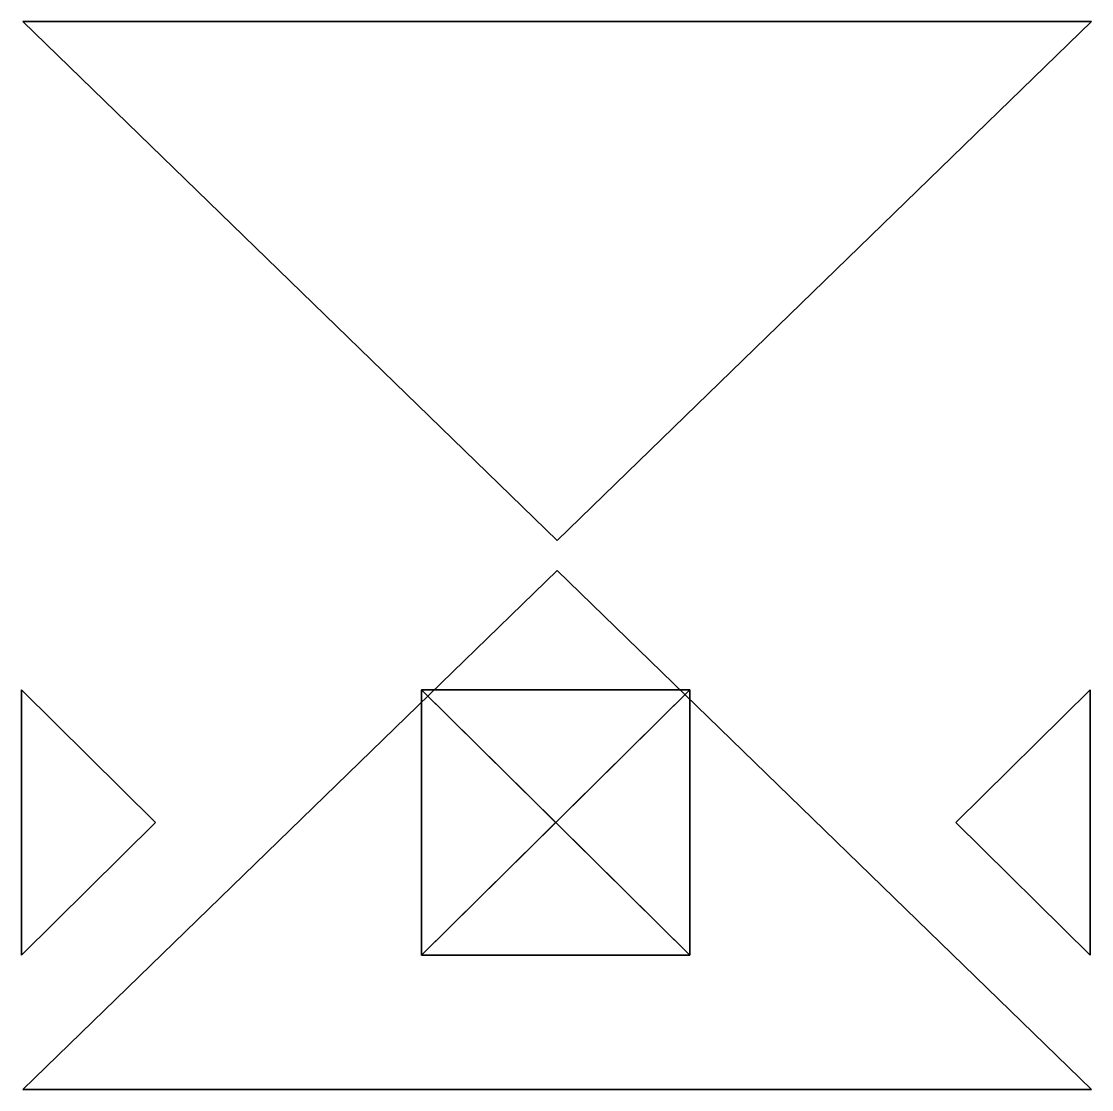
# Model space of a CAD drawing. Header units: metres. Extents: x -0.251 to 0.25, y -0.25 to 0.25.
import ezdxf

# ---------------------------------------------------------------- set-up
doc = ezdxf.new("R2010")
doc.units = ezdxf.units.M

msp = doc.modelspace()

# ---------------------------------------------------------------- linework, layer by layer
at = {"layer": 'switches'}
for points in [[(0.25, 0.25, -0.25), (0, 0.006964), (-0.25, 0.25, -0.25)], [(-0.25, 0.25, 0.25), (0, 0.006964), (0.25, 0.25, 0.25)], [(-0.25, 0.25, -0.25), (0, 0.006964), (-0.25, 0.25, 0.25)], [(-0.25, 0.25, -0.25), (-0.25, 0.25, 0.25), (0.25, 0.25, 0.25)], [(0.25, 0.25, 0.25), (0.25, 0.25, -0.25), (-0.25, 0.25, -0.25)], [(0.25, 0.25, 0.25), (0, 0.006964), (0.25, 0.25, -0.25)], [(-0.25, -0.25, -0.25), (0, -0.006964), (0.25, -0.25, -0.25)], [(-0.25, -0.25, 0.25), (0, -0.006964), (-0.25, -0.25, -0.25)], [(0.25, -0.25, 0.25), (0, -0.006964), (-0.25, -0.25, 0.25)], [(0.25, -0.25, -0.25), (0, -0.006964), (0.25, -0.25, 0.25)], [(-0.250694, -0.187116, 0.062763), (-0.187931, -0.125), (-0.250694, -0.062884, 0.062763)], [(-0.250694, -0.062884, -0.062763), (-0.187931, -0.125), (-0.250694, -0.187116, -0.062763)], [(-0.250694, -0.062884, 0.062763), (-0.187931, -0.125), (-0.250694, -0.062884, -0.062763)], [(-0.250694, -0.062884, 0.062763), (-0.250694, -0.062884, -0.062763), (-0.250694, -0.187116, -0.062763)], [(-0.250694, -0.187116, -0.062763), (-0.250694, -0.187116, 0.062763), (-0.250694, -0.062884, 0.062763)], [(-0.063458, -0.062884, 0.25), (-0.000694, -0.125, 0.187237), (-0.063458, -0.187116, 0.25)], [(0.062069, -0.062884, 0.25), (-0.000694, -0.125, 0.187237), (-0.063458, -0.062884, 0.25)], [(0.062069, -0.062884, 0.25), (-0.063458, -0.062884, 0.25), (-0.063458, -0.187116, 0.25)], [(-0.063458, -0.187116, 0.25), (0.062069, -0.187116, 0.25), (0.062069, -0.062884, 0.25)], [(-0.063458, -0.187116, -0.25), (-0.000694, -0.125, -0.187237), (-0.063458, -0.062884, -0.25)], [(-0.063458, -0.062884, -0.25), (-0.000694, -0.125, -0.187237), (0.062069, -0.062884, -0.25)], [(-0.063458, -0.062884, -0.25), (0.062069, -0.062884, -0.25), (0.062069, -0.187116, -0.25)], [(0.062069, -0.187116, -0.25), (-0.063458, -0.187116, -0.25), (-0.063458, -0.062884, -0.25)], [(0.062069, -0.187116, 0.25), (-0.000694, -0.125, 0.187237), (0.062069, -0.062884, 0.25)], [(0.062069, -0.062884, -0.25), (-0.000694, -0.125, -0.187237), (0.062069, -0.187116, -0.25)], [(0.249306, -0.187116, -0.062763), (0.186542, -0.125), (0.249306, -0.062884, -0.062763)], [(0.249306, -0.062884, 0.062763), (0.186542, -0.125), (0.249306, -0.187116, 0.062763)], [(0.249306, -0.062884, -0.062763), (0.186542, -0.125), (0.249306, -0.062884, 0.062763)], [(0.249306, -0.062884, -0.062763), (0.249306, -0.062884, 0.062763), (0.249306, -0.187116, 0.062763)], [(0.249306, -0.187116, 0.062763), (0.249306, -0.187116, -0.062763), (0.249306, -0.062884, -0.062763)], [(-0.250694, -0.187116, -0.062763), (-0.187931, -0.125), (-0.250694, -0.187116, 0.062763)], [(-0.063458, -0.187116, 0.25), (-0.000694, -0.125, 0.187237), (0.062069, -0.187116, 0.25)], [(0.062069, -0.187116, -0.25), (-0.000694, -0.125, -0.187237), (-0.063458, -0.187116, -0.25)], [(0.249306, -0.187116, 0.062763), (0.186542, -0.125), (0.249306, -0.187116, -0.062763)], [(0.25, -0.25, -0.25), (0.25, -0.25, 0.25), (-0.25, -0.25, 0.25)], [(-0.25, -0.25, 0.25), (-0.25, -0.25, -0.25), (0.25, -0.25, -0.25)]]:
    msp.add_3dface(points, dxfattribs=at)

doc.saveas('drawing.dxf')
